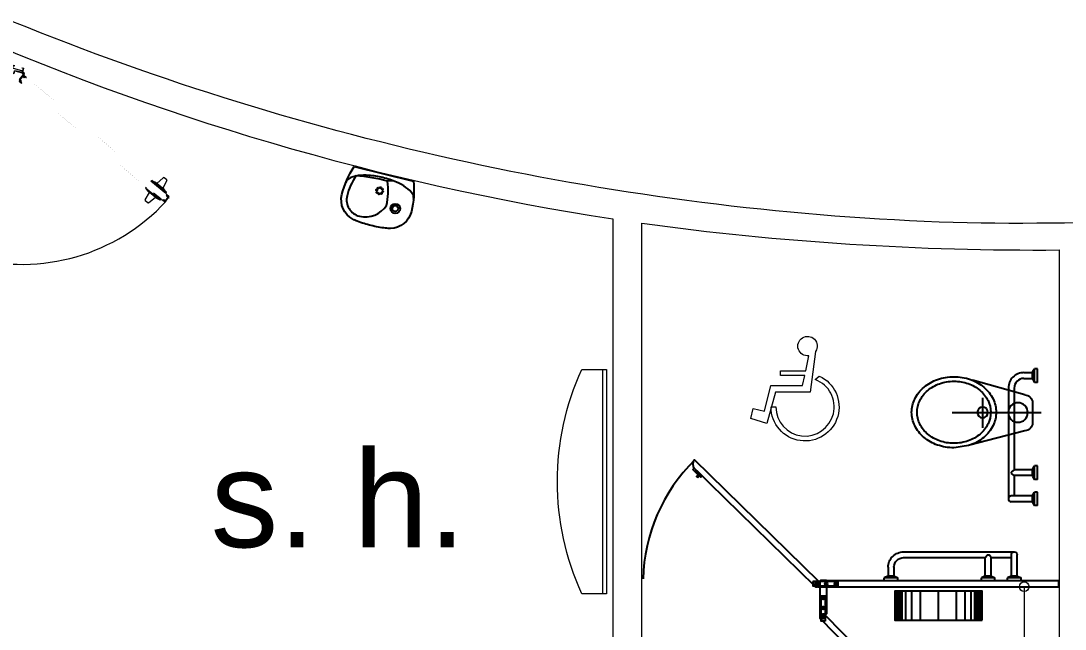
# Model space of a CAD drawing. Header units: millimetres. Extents: x 744843 to 745492, y 2520966 to 2521458.
# Drawn here: x 745404.66 to 745410.05, y 2521104.75 to 2521107.89 of the extents above; entities that cross this region are included whole.
import ezdxf

# ---------------------------------------------------------------- set-up
doc = ezdxf.new("R2010")
doc.units = ezdxf.units.MM
doc.header["$PDMODE"] = 35
doc.header["$PDSIZE"] = 1
for name, color, linetype, lineweight in [('A_Cotas_Interiores', 8, 'Continuous', 20), ('A_Muebles', 8, 'Continuous', 20), ('A_Muros', 30, 'Continuous', 20), ('A_Puertas', 8, 'Continuous', 0), ('A_Textos', 4, 'Continuous', 20)]:
    doc.layers.add(name, color=color, linetype=linetype, lineweight=lineweight)
doc.layers.add('A_Mamparas de Baño', color=43, linetype='Continuous')
doc.layers.add('A_Muebles_fijos', color=8, linetype='Continuous')
doc.styles.add('escal 300', font='arial.ttf', dxfattribs={"height": 0.5})
doc.dimstyles.new('EJES', dxfattribs={"dimtxt": 0.25, "dimasz": 0.25, "dimexe": 0.5, "dimexo": 0.25, "dimgap": 0.01, "dimtad": 0, "dimtih": 1, "dimtoh": 1, "dimzin": 4, "dimdsep": 46, "dimtxsty": 'Standard', "dimblk": 'ORIGIN', "dimcen": 0.09, "dimclrd": 8, "dimclre": 8, "dimclrt": 4, "dimadec": 1, "dimazin": 0, "dimtfac": 1, "dimtofl": 0, "dimtmove": 2, "dimatfit": 3, "dimfxl": 0.15, "dimtolj": 1, "dimtzin": 0, "dimlwd": -1, "dimlwe": -1, "dimarcsym": 0})

# ---------------------------------------------------------------- blocks, each defined once
blk = doc.blocks.new('WC')
at = {"layer": 'A_Muebles_fijos'}
for p, q in [((0.0406592193030519, 0.09327516666904978), (0.3108065782435005, 0.1689798654691591)), ((0.2583195261104265, 0.07858159681142263), (0.258155457486282, -0.07724559624387928)), ((-0.04376726034388416, 0.001434195873448174), (0.4149792343814624, 0.000951187073373716)), ((5.477764352686265e-05, 0.05275613904756449), (-5.477764352694592e-05, -0.05129602158616342)), ((0.04046425006526984, -0.09190046324568846), (0.3260795185196911, -0.1662715183634967))]:
    blk.add_line(p, q, dxfattribs=at)
for centre, major_axis, ratio, start_param, end_param in [((0.3936941331339767, -0.03482753472111233), (0.1555760328729452, 0.1555760328729452), 0.9999999913887098, 1.119340407866279, 1.483254539749225), ((0.4065389733732445, -0.07185123619332023), (0.1832865396773095, 0.1832865396773095), 0.9999999968286647, 0.7843452771556515, 1.119340405751284), ((0.4065496406547026, -0.06171980410057165), (-0.1596927958941702, 0.1596927958941702), 0.9999999985112853, -0.7864510518725603, -0.4510725356487646), ((0.4065496406547026, -0.06171980410057165), (0.1596927959293301, 0.1596927959293301), 0.9999999998339548, 0.448966759555751, 0.7843452757497144), ((0.4065389733732445, -0.07185123619332023), (0.1832865382600372, 0.1832865382600372), 0.9999999988987636, 0.4493501469668698, 0.7843452761206043), ((0.4194617486937204, -0.03485466519544878), (-0.1555760323957659, 0.1555760323957659), 0.9999999943684958, -1.485360315215316, -1.121446182339457), ((0.3739110608148621, -0.0112378002674044), (0.1338062646021851, 0.1338062646021851), 0.9999999979794557, 1.48325453886102, 1.897220916489769), ((0.3782568175956839, -0.009225201240620096), (-0.116827209371956, 0.116827209371956), 0.9999999996009404, -0.08693383875372485, 0.3269138086451402), ((0.3954117303801467, -0.02965582525997468), (-0.1356912151719567, 0.1356912151719568), 0.9999999990756723, -0.4510725355538303, -0.08693383889264572), ((0.4177550456806784, -0.02967935023537882), (0.1356912151177427, 0.1356912151177427), 0.9999999897916193, 0.08482806378889209, 0.4489667633101463), ((0.43495294272725, -0.00928489599085458), (-0.1168272097376902, 0.1168272097376902), 0.9999999971155697, 4.383369397565613, 4.797217043435799), ((0.4392944518040167, -0.0113066416530595), (-0.1338062644228365, 0.1338062644228365), 0.9999999991559471, 4.383858614643572, 4.797824992432891), ((0.04061651231313586, 0.05271343208675228), (-0.02868149353144899, 0.02868149353144899), 0.99999999767963, -0.7864510528173303, 0.7843452770169601), ((0.3433513184281764, 0.003863939287261586), (-0.1097027335683897, 0.1097027335683897), 0.9999999997562181, 0.3264245905463146, 0.7843452754941169), ((0.3517550219403346, 0.00385509114072613), (-0.09592937184925981, 0.09592937184925984), 0.9999999993349574, 0.3269138088074341, 0.7843452757443146), ((0.4614822237781481, 0.003739560691760402), (-0.09592937199169635, 0.0959293719916964), 0.9999999993788391, 3.925937929312166, 4.383369396296293), ((0.4698859272612025, 0.003730712545224946), (-0.1097027336564993, 0.1097027336564994), 0.9999999992042511, 3.92593792936009, 4.383858614149694), ((0.07546343455032907, 0.002334020769344192), (0.01904567512974609, 0.01904567512974609), 0.9999999969437859, 2.29216023939216e-09, 6.283185309471746), ((0.3433513184281764, 0.003863939287261586), (-0.1097027336416219, 0.109702733641622), 0.9999999992025753, 0.7843452757709377, 1.242265960643167), ((0.3517550219403346, 0.00385509114072613), (0.0959293718429067, 0.09592937184290669), 0.9999999988332957, 2.355141601623339, 2.812573068954697), ((0.2582399682869436, 0.003020108880595784), (-0.01940852226107381, 0.01940852226107382), 0.9999999970009227, 4.712388978885151, 10.99557428606474), ((0.4614822237781481, 0.003739560691760402), (0.09592937202109879, 0.09592937202109877), 0.9999999996812432, 5.039302788123447, 5.496734255637105), ((0.4698859272612025, 0.003730712545224946), (-0.1097027335149631, 0.1097027335149631), 0.9999999993706251, 3.468017244253223, 3.925937929276904), ((0.04050695702608205, -0.05133872854697563), (-0.02868149355325815, 0.02868149355325815), 0.9999999997456848, 0.7843452759846907, 2.355141602526028), ((0.3739427939144661, 0.01890129336913071), (0.1338062642621465, 0.1338062642621465), 0.9999999983652426, 2.813062286539549, 3.227028665452437), ((0.3782843029912328, 0.01687954770692579), (0.1168272094052413, 0.1168272094052413), 0.9999999991285307, 2.812573068989725, 3.226420716957982), ((0.4349804281227989, 0.01681985307310663), (0.1168272097048319, 0.1168272097048319), 0.9999999975583393, 4.625455141423581, 5.039302787534082), ((0.4393261849036207, 0.01883245198347561), (0.133806264363742, 0.133806264363742), 0.9999999993430027, 4.624847192727369, 5.038813570977103), ((0.3937754970247624, 0.04244931691151999), (0.1555760314809, 0.1555760314809), 0.9999999966326925, 3.227028665934461, 3.590942801391618), ((0.3954822000087005, 0.03727400206786535), (-0.1356912155599463, 0.1356912155599464), 0.9999999975892566, 1.655624390025488, 2.019763085370978), ((0.4066876050637802, 0.06931445593305818), (-0.159692796791373, 0.159692796791373), 0.9999999985371989, 2.019763085762261, 2.35514160160132), ((0.4066876050637802, 0.06931445593305818), (-0.1596927964754583, 0.1596927964754584), 0.9999999999735457, 2.355141602319492, 2.690520118345571), ((0.4178255153092322, 0.03725047709246121), (-0.1356912152448646, 0.1356912152448646), 0.9999999989022021, 2.690520117912109, 3.054658814408185), ((0.4195431125845061, 0.04242218655359886), (-0.1555760314498243, 0.1555760314498243), 0.9999999965482356, 2.69013672992562, 3.054050865493487), ((0.5364619773608865, 0.842021956893736), (-0.7283366307909108, 0.7283366307909109), 0.9999999907021602, 2.145677627044654, 2.229610440056562), ((0.4066982723452383, 0.07944588802580677), (-0.1832865381940543, 0.1832865381940543), 0.9999999979639703, 2.355141601346871, 2.690136730501941)]:
    blk.add_ellipse(centre, major_axis=major_axis, ratio=ratio, start_param=start_param, end_param=end_param, dxfattribs=at)
blk.add_ellipse((0.07546343455032907, 0.002334020769344192), major_axis=(0.03571064080460928, 0.03571064080460928), ratio=0.9999999983700192, dxfattribs=at)
blk = doc.blocks.new('Porta_rollo_planta')
at = {"layer": 'A_Muebles_fijos'}
for p, q in [((0.004294411046430469, -0.1499999999068677), (0.004294411279261112, -4.656612873077393e-10)), ((0.009457122418098152, -0.1499999999068677), (0.009457122650928795, -4.656612873077393e-10)), ((0.01655583677347749, -0.1499999999068677), (0.01655583700630814, -4.656612873077393e-10)), ((0.02623588847927749, -0.1499999999068677), (0.02623588871210814, -4.656612873077393e-10)), ((0.03720664547290653, -0.1499999999068677), (0.03720664570573717, -4.656612873077393e-10)), ((0.0565667855553329, -0.1499999999068677), (0.05656678578816354, -4.656612873077393e-10)), ((0.08689768251497298, -0.1499999999068677), (0.08689768274780363, -4.656612873077393e-10)), ((0.1320713059976697, -0.1499999999068677), (0.1320713062305003, -4.656612873077393e-10)), ((0.2250000000931323, -0.1499999999068677), (0.2250000003259629, -4.656612873077393e-10)), ((0.3179286941885948, -0.1499999999068677), (0.3179286939557642, -4.656612873077393e-10)), ((0.3631023176712915, -0.1499999999068677), (0.3631023174384609, -4.656612873077393e-10)), ((0.3934332146309316, -0.1499999999068677), (0.393433214398101, -4.656612873077393e-10)), ((0.412793354713358, -0.1499999999068677), (0.4127933544805273, -4.656612873077393e-10)), ((0.423764111706987, -0.1499999999068677), (0.4237641114741564, -4.656612873077393e-10)), ((0.433444163412787, -0.1499999999068677), (0.4334441631799564, -4.656612873077393e-10)), ((0.4405428777681664, -0.1499999999068677), (0.4405428775353357, -4.656612873077393e-10)), ((0.445705589139834, -0.1499999999068677), (0.4457055889070034, -4.656612873077393e-10))]:
    blk.add_line(p, q, dxfattribs=at)
at = {"layer": 'A_Muebles_fijos', "ltscale": 0.0065}
blk.add_lwpolyline([(0.4500000000698492, -0.1499999999068677), (0.4500000000698492, 0), (0, 0), (0, -0.1499999999068677)], close=True, dxfattribs=at)
blk = doc.blocks.new('A$C69177A60')
at = {"layer": 'A_Muebles_fijos'}
for p, q in [((-1.384790948577574e-09, 0.7069999997363539), (-1.384790948577574e-09, 0.6369999997364175)), ((-1.384790948577574e-09, 0.7069999997363539), (0.01499999861508172, 0.7069999997363539)), ((0.02499999861507263, 0.6889999997363248), (0.01499999861508172, 0.7069999997363539)), ((0.01499999861508172, 0.7069999997363539), (0.01499999861508172, 0.6369999997364175)), ((0.02499999861507263, 0.6549999997364466), (0.01499999861508172, 0.6369999997364175)), ((0.02499999861507263, 0.6889999997363248), (0.02499999861507263, 0.686999999736372)), ((0.02499999861507263, 0.686999999736372), (0.02499999861507263, 0.6569999997363993)), ((0.02499999861507263, 0.686999999736372), (0.1349999986152, 0.686999999736372)), ((0.02499999861507263, 0.6569999997363993), (0.02499999861507263, 0.6549999997364466)), ((0.02499999861507263, 0.6569999997363993), (0.1349999986152, 0.6569999997363993)), ((0.1199999986150999, 0.5519999997363811), (0.1199999986150999, 0.6569999997363993)), ((0.1499999986150726, 0.09999999973638296), (0.1499999986150726, 0.671999999736272)), ((-1.384790948577574e-09, 0.6369999997364175), (0.01499999861508172, 0.6369999997364175)), ((-1.38480515943229e-09, 0.571999999736363), (0.01499999861506751, 0.571999999736363)), ((-1.38480515943229e-09, 0.571999999736363), (-1.38480515943229e-09, 0.5019999997364266)), ((0.02499999861505842, 0.5539999997363338), (0.01499999861506751, 0.571999999736363)), ((0.01499999861506751, 0.571999999736363), (0.01499999861506751, 0.5019999997364266)), ((0.02499999861505842, 0.5539999997363338), (0.02499999861505842, 0.5519999997363811)), ((0.02499999861505842, 0.5519999997363811), (0.02499999861505842, 0.5219999997364084)), ((0.02499999861507263, 0.5519999997363811), (0.1199999986150999, 0.5519999997363811)), ((0.1199999986150999, 0.5519999997363811), (0.1338262327371069, 0.5413912201445328)), ((-1.38480515943229e-09, 0.5019999997364266), (0.01499999861506751, 0.5019999997364266)), ((0.02499999861505842, 0.5199999997364557), (0.01499999861506751, 0.5019999997364266)), ((0.02499999861505842, 0.5219999997364084), (0.02499999861505842, 0.5199999997364557)), ((0.02499999861507263, 0.5219999997364084), (0.1199999986150999, 0.5219999997364084)), ((0.1199999986150999, 0.5219999997364084), (0.1338262327371069, 0.5326087793282568)), ((0.1199999986150999, 0.09999999973638296), (0.1199999986150999, 0.5219999997364084)), ((0.1349999986152, 0.5349888778412151), (0.1349999986152, 0.5390111216315745)), ((-1.38480515943229e-09, 0.06999999973641025), (-1.38480515943229e-09, -2.63526089838706e-10)), ((-1.38480515943229e-09, 0.06999999973641025), (0.01499999861506751, 0.06999999973641025)), ((0.01499999861506751, 0.06999999973641025), (0.01499999861506751, -2.63526089838706e-10)), ((0.02499999861505842, 0.05199999973638114), (0.01499999861506751, 0.06999999973641025)), ((0.02499999861505842, 0.01799999973650301), (0.01499999861506751, -2.63526089838706e-10)), ((0.02499999861505842, 0.05199999973638114), (0.02499999861505842, 0.04999999973642844)), ((0.02499999861505842, 0.04999999973642844), (0.02499999861505842, 0.01999999973645572)), ((0.06999999861514539, 0.04999999973642844), (0.02499999861507263, 0.04999999973642844)), ((0.02499999861505842, 0.01999999973645572), (0.02499999861505842, 0.01799999973650301)), ((0.06999999861514539, 0.01999999973645572), (0.02499999861507263, 0.01999999973645572)), ((-1.38480515943229e-09, -2.63526089838706e-10), (0.01499999861506751, -2.63526089838706e-10))]:
    blk.add_line(p, q, dxfattribs=at)
for centre, radius, start, end in [((0.1349999986152, 0.671999999736272), 0.01500000000000047, 270, 90), ((0.1319999986152709, 0.5390111216315745), 0.003, 0, 52.50120762648925), ((0.1319999986152709, 0.5349888778412151), 0.003, 307.4987923735108, 0), ((0.06999999861514539, 0.09999999973638296), 0.08, 270, 0), ((0.06999999861514539, 0.09999999973638296), 0.05, 270, 0)]:
    blk.add_arc(centre, radius, start, end, dxfattribs=at)
blk = doc.blocks.new('_Origin')
at = {"color": 0, "linetype": 'ByBlock', "lineweight": -2}
blk.add_line((0, 0), (-1, 0), dxfattribs=at)
blk.add_circle((0, 0), 0.5, dxfattribs=at)
blk = doc.blocks.new('*D153')
at = {"layer": 'A_Cotas_Interiores', "color": 8, "transparency": 16777216}
for p, q in [((745409.9952390057, 2521104.970897703), (745409.7905180047, 2521104.970897703)), ((745409.8405180047, 2521104.920897704), (745409.8405180047, 2521104.610897704)), ((745409.8405180047, 2521104.205897704), (745409.8405180047, 2521104.515897704)), ((745409.9952390002, 2521104.155897704), (745409.7905180047, 2521104.155897704))]:
    blk.add_line(p, q, dxfattribs=at)
at = {"layer": 'Defpoints', "color": 0, "transparency": 16777216}
for p in [(745410.0202390057, 2521104.970897703), (745409.8405180047, 2521104.155897704), (745410.0202390002, 2521104.155897704)]:
    blk.add_point(p, dxfattribs=at)
at = {"layer": 'A_Cotas_Interiores', "color": 8, "transparency": 16777216, "xscale": 0.05, "yscale": 0.05, "zscale": 0.05}
for p, rotation in [((745409.8405180047, 2521104.970897703), 90), ((745409.8405180047, 2521104.155897704), 270)]:
    blk.add_blockref('_Origin', p, dxfattribs=dict(at, rotation=rotation))
at = {"layer": 'A_Cotas_Interiores', "color": 4, "transparency": 16777216, "insert": (745409.8405180043, 2521104.563397704), "char_height": 0.075, "attachment_point": 5}
blk.add_mtext('\\A1;.81', dxfattribs=at)
blk = doc.blocks.new('puerta 100')
at = {"layer": 'A_Puertas'}
for p, q in [((0.3387263960435449, 0.8689334043445662), (0.331663605805064, 0.8527008344793752)), ((0.3416515155887405, 0.8704941694423097), (0.386402307956758, 0.8608104866190056)), ((0.4021821689993604, 0.8857602429835454), (0.36270717427749, 0.7950339748226491)), ((0.3900099288883437, 0.8691019622090552), (0.3665986211644006, 0.8152952277168787)), ((0.4077200989056494, 0.8833506896938247), (0.368245104183779, 0.7926244220129917)), ((0.4021821689993604, 0.8857602429835454), (0.3900099288883437, 0.8691019622090552)), ((0.4077200989056494, 0.8833506896938247), (0.4021821689993604, 0.8857602429835454)), ((0.4487855609544774, 0.8654831057587237), (0.4093105535109326, 0.7747568428785224)), ((0.4120611916920267, 0.8882265195788184), (0.4101948860610269, 0.8890385493328893)), ((0.4432476346486623, 0.8678926604886339), (0.4232895983018212, 0.8220226569773305)), ((0.4487855608344616, 0.8654831057587237), (0.4433342817325875, 0.8678549572863838)), ((0.4436532894783107, 0.8722259196039943), (0.4448974927522473, 0.8716845667546559)), ((0.4487855609544774, 0.8654831057587237), (0.4448941107071245, 0.8452218528644941)), ((0.333004574814677, 0.8485337449141693), (0.3704279615572587, 0.8240962625317968)), ((0.36270717427749, 0.7950339748226491), (0.3665986211644006, 0.8152952277168787)), ((0.4448941107071245, 0.8452218528644941), (0.4214827960222653, 0.7914151212526966)), ((0.4788760105435996, 0.8107877867968428), (0.4412864891754598, 0.8369303772744445)), ((0.368245104183779, 0.7926244220129917), (0.36270717427749, 0.7950339748226491)), ((0.4037726238446752, 0.7771663966483063), (0.4093105535109326, 0.7747568428785224)), ((0.4093105535109326, 0.7747568428785224), (0.4214827960222653, 0.7914151212526966)), ((0.4687020679955016, 0.7894917610725485), (0.425312119612912, 0.8002161637486258)), ((0.4797279157858227, 0.8075836382076607), (0.4726651230270101, 0.7913510693025959)), ((0, 0.000844227937386211), (0, -0.05543763455502766)), ((0.007892104307400812, 0.00357431125318267), (0.007892104307400812, 0.001754255869339425)), ((0.007892104307400812, 0.000844227937386211), (0.007892104307400812, -0.02997718457631844)), ((0.009173524479583368, 0.002770601474132738), (0.009173524479583368, 0.001754255869339425)), ((0.009173524479583368, 0.000844227937386211), (0.009173524479583368, -0.02997718457631844)), ((0.01628814485961015, 0.00648995483121307), (0.04602976229771511, -0.00645062160322961)), ((0.01637241563078055, 0.007850749130101552), (0.04654101182505028, -0.005275605515260055)), ((0.02630189608436885, 0.02692096382763583), (0.01973031981627351, 0.01181736238992092)), ((0.02108501827286691, 0.0123506136929866), (0.0239600835502455, 0.01895843953201452)), ((0.0239600835502455, 0.01895843953201452), (0.0296239337893491, 0.01649409855149456)), ((0.02437080640691458, 0.01990241465187565), (0.02724587168429316, 0.02651024049090357)), ((0.03097863272600567, 0.01702734985456025), (0.02437080640691458, 0.01990241465187565)), ((0.0296239337893491, 0.01649409855149456), (0.02469525134824601, 0.005166397113160992)), ((0.02469525134824601, 0.005166397113160992), (0.04640667862498884, -0.004280243952249741)), ((0.02724587168429316, 0.02651024049090357), (0.02600166793029333, 0.02705159334024204)), ((0.02724587168429316, 0.02651024049090357), (0.02630189608436885, 0.02692096382763583)), ((0.02687139695836711, 0.007587598655948938), (0.03097863272600567, 0.01702734985456025)), ((0.04669487447545086, -0.001037595255934083), (0.02687139695836711, 0.007587598655948938)), ((0.04640667862498884, -0.004280243952249741), (0.05133536106609193, 0.00704745748608383)), ((0.05080210928296306, 0.008402155942677226), (0.04669487447545086, -0.001037595255934083)), ((0.05740993512199098, 0.005527091145361825), (0.05080210928296306, 0.008402155942677226)), ((0.05133536106609193, 0.00704745748608383), (0.05699921178525871, 0.004583116025500694)), ((0.05699921178525871, 0.004583116025500694), (0.05412414698794331, -0.00202470933346404)), ((0.05465739877107217, -0.003379408270120618), (0.06122897503916751, 0.01172419364765748)), ((0.06028499991930638, 0.01213491698438974), (0.05740993512199098, 0.005527091145361825)), ((0.06028499991930638, 0.01213491698438974), (0.06152920367330621, 0.01159356365498809)), ((0.06122897503916751, 0.01172419364765748), (0.06028499991930638, 0.01213491698438974)), ((0.9999994890639541, 0.0008980420600507707), (0.9999994890639541, -0.0553838204323631)), ((0.007892104307400812, -0.02997718457631844), (0.007995050016444984, -0.03008013028536261)), ((0.007995050016444984, -0.03008013028536261), (0.00907057925060238, -0.03008013028536261)), ((0.00907057925060238, -0.03008013028536261), (0.009173524479583368, -0.02997718457631844)), ((0.04616523180733022, -0.006397296184885131), (0.04659433676333158, -0.005411075024875167)), ((0.04659433676333158, -0.005411075024875167), (0.04654101182505028, -0.005275605515260055))]:
    blk.add_line(p, q, dxfattribs=at)
at = {"layer": 'A_Puertas', "const_width": 5.097994788716439e-05}
for points in [[(0.02283751148461681, 0.01378374103187901), (0.02162352866810007, 0.01099361765400036, -1), (0.01976416091021804, 0.01180262829071468), (0.4036520377339162, 0.8730878116006091), (0.4162756025253498, 0.9021008342658123, -1), (0.4181349712433582, 0.9012918231490348), (0.4169209884268414, 0.8985016997711561), (0.4173417090793554, 0.89831864447861), (0.4185556918958721, 0.9011087678564886, 0.9999999999999999), (0.4158548818728359, 0.9022838900384216), (0.4032313170814023, 0.8732708673732184), (0.01934343977764096, 0.011985684063324, 0.9999999999999999), (0.02204424980067715, 0.01081056188139105), (0.02325823213713071, 0.01360068525926969)], [(0.05397816505475143, 0.0002344440015935435), (0.05276418271829787, -0.002555679376285098, 1), (0.0546235509562431, -0.003364690493062596), (0.4385114282600044, 0.8579204928168318), (0.4511349930514381, 0.886933515482035, 1), (0.4492756243334297, 0.8877425265988125), (0.4480616419969761, 0.8849524032209338), (0.4476409213444622, 0.88513545851348), (0.4488549036809157, 0.8879255823714218, -0.9999999999999999), (0.4515557141840151, 0.8867504597094257), (0.4389321489125184, 0.8577374370442225), (0.05504427160875699, -0.003547746265671914, -0.9999999999999999), (0.05234346206578398, -0.002372624083738964), (0.05355744440223754, 0.000417499774202861)]]:
    blk.add_lwpolyline(points, format="xyb", close=True, dxfattribs=at)
at = {"layer": 'A_Puertas'}
for points in [[(0.4440277637241735, 0.8911485609588858), (0.4242042862070898, 0.8997737548707688), (0.4200970509195144, 0.8903340041522207), (0.4134892250804865, 0.8932090684694729), (0.4106141607632343, 0.8866012431105081), (0.4096701851633099, 0.8870119664472405), (0.4162417623915317, 0.9021155683650185, -2.414213562373095), (0.4167750132145341, 0.900760869428362), (0.4138999488972819, 0.8941530440693972), (0.4195637996164487, 0.891688702608814), (0.4253139287310163, 0.9049043542868699), (0.4262579038508775, 0.9044936304700745), (0.4254364566973498, 0.9026056802303523), (0.4452599342144335, 0.8939804863184692), (0.4460813813679612, 0.8958684365581915), (0.4470253560077592, 0.8954577132214592), (0.4412752264131283, 0.8822420615434033), (0.4469390776123583, 0.8797777205628834), (0.4498141419296106, 0.8863855464019114, -2.414213562373095), (0.4511688408662671, 0.886918797704977), (0.4445972645981718, 0.8718151962672621), (0.4436532894783107, 0.8722259196039943), (0.4465283537955629, 0.8788337454430223), (0.439920527956535, 0.8817088102403376)], [(-0.01529398441468318, -0.007440317940619802), (-0.01529398441468318, 0.0007394018208550454, -0.414213562373095), (-0.01427151944449882, 0.001761866791039401), (0.009173524479583368, 0.001761866791039401, -0.414213562373095), (0.01019598944976772, 0.0007394018208550454), (0.01019598944976772, -0.03901922551089341, 0.414213562373095), (0.01121845490001526, -0.04004169048107777), (0.02344790990128345, -0.04004169048107777, -0.414213562373095), (0.02447037535153099, -0.04106415545126212), (0.02447037535153099, -0.05533280891855968, -0.414213562373095), (0.02344790990128345, -0.05635527388874403), (-0.01427151944449882, -0.05635527388874403, -0.414213562373095), (-0.01529398441468318, -0.05533280891855968), (-0.01529398441468318, -0.04715308915708483), (-0.0143763450809668, -0.04715308915708483), (-0.0143763450809668, -0.05533280891855968, 0.4142135623648038), (-0.01427151944449882, -0.05543763455502766), (0.02344790990128345, -0.05543763455502766, 0.4142135623648037), (0.02355273601781462, -0.05533280891855968), (0.02355273601781462, -0.04106415545126212, 0.4142135623648036), (0.02344790990128345, -0.04095932933473095), (0.01121845490001526, -0.04095932933473095, -0.4142135623735431), (0.009278350596114534, -0.03901922551089341), (0.009278350596114534, 0.0007394018208550454, 0.4142135623648038), (0.009173524479583368, 0.000844227937386211), (-0.01427151944449882, 0.000844227937386211, 0.4142135623648038), (-0.0143763450809668, 0.0007394018208550454), (-0.0143763450809668, -0.007440317940619802)], [(1.015293473478637, -0.007386503337892058), (1.015293473478637, 0.0007932164235827879, 0.414213562373095), (1.01427100802839, 0.001815681393767144), (0.9908259641043075, 0.001815681393767144, 0.414213562373095), (0.9898034991341231, 0.0007932164235827879), (0.9898034991341231, -0.03896541090816567, -0.414213562373095), (0.9887810341639388, -0.03998787587835002), (0.9765515786826074, -0.03998787587835002, 0.414213562373095), (0.975529113712423, -0.04101034084853437), (0.975529113712423, -0.05527899431583193, 0.414213562373095), (0.9765515786826074, -0.05630145928601629), (1.01427100802839, -0.05630145928601629, 0.414213562373095), (1.015293473478637, -0.05527899431583193), (1.015293473478637, -0.04709927455435708), (1.014375834144921, -0.04709927455435708), (1.014375834144921, -0.05527899431583193, -0.4142135623648038), (1.01427100802839, -0.0553838204323631), (0.9765515786826074, -0.0553838204323631, -0.4142135623648037), (0.9764467530461394, -0.05527899431583193), (0.9764467530461394, -0.04101034084853437, -0.4142135623648036), (0.9765515786826074, -0.0409055152120664), (0.9887810341639388, -0.0409055152120664, 0.4142135623735431), (0.9907211384678395, -0.03896541090816567), (0.9907211384678395, 0.0007932164235827879, -0.4142135623648038), (0.9908259641043075, 0.0008980420600507707), (1.01427100802839, 0.0008980420600507707, -0.4142135623648038), (1.014375834144921, 0.0007932164235827879), (1.014375834144921, -0.007386503337892058)]]:
    blk.add_lwpolyline(points, format="xyb", close=True, dxfattribs=at)
blk.add_circle((0.01123808948419143, 0.007485699004580068), 0.002058915064313975, dxfattribs=at)
for centre, radius, start, end in [((0.3411004808251314, 0.8680054450926094), 0.002548997394358219, 77.5154119334378, 158.6509511256024), ((-0.01322398917538297, -0.007288200319888663), 1.013270064710449, 0.514789719466667, 63.01507924801138), ((0.3350647630832475, 0.8514960199095233), 0.003608247422680413, 160.4939884755998, 235.1823521468592), ((0.4774306612761365, 0.8086881786200805), 0.002548997394358219, 334.321329709266, 55.45686891582216), ((0.4694652001939945, 0.7930183853838862), 0.003608247422680413, 257.7899286922245, 332.4782923605218), ((0.01123808948419143, 0.007485699004580068), 0.005147287660784938, 246.3531889063212, 229.4547637067426), ((0.02067429493613464, 0.01140663857312547), 0.001029457532156416, 156.4861441117623, 66.48614411176237), ((0.05371342365121105, -0.002968684933388353), 0.001029457532156874, 66.48614411176237, 336.4861441117624)]:
    blk.add_arc(centre, radius, start, end, dxfattribs=at)
blk = doc.blocks.new('BEB-P')
at = {"layer": 'A_Muebles_fijos'}
for points in [[(-0.1575000000000273, -0.01500002748883844), (0.1575000000000273, -0.01500002748883844, -0.08788075009800693), (0.1850989027225864, -0.1702364088299646, -0.3395413722652825), (0.1000000000000227, -0.2811035922507017, -0.01882301147622904), (0.07589087410923412, -0.2851349303251141, -0.03202037803790784), (0, -0.2900000274888725, -0.03202037803806578), (-0.07589087410974571, -0.2851349303250572, -0.01882301147593554), (-0.1000000000001933, -0.2811035922506449, -0.3395413722652825), (-0.1850989027225864, -0.1702364088299646, -0.08820160640529223)], [(0.05190394214457683, -0.1702364088299078, 0.09931861958612882), (0.02732244959145191, -0.04770643315220013, 0.05548715205487548), (-0.1377601281261036, -0.0600000274889112, 0.08882782836485088), (-0.1575000000000273, -0.1702364088299646, 0.4142135623730951), (-0.07033035119428632, -0.2574060576357056, 0.3200450575571855)]]:
    blk.add_lwpolyline(points, format="xyb", close=True, dxfattribs=at)
blk.add_lwpolyline([(0.1802664556113882, -0.1050000274888703, 0.2072966379919343), (0.1705770686562573, -0.08263349102395523, 0.09598369424120813), (0.1274676331833007, -0.05549730235640027, 0.05278194071559209), (0.0735672586573628, -0.04087189978383776, 0.03989505710311775), (0, -0.03499260223213696, 0.03989505710350225), (-0.0735672586573628, -0.04087189978389461, 0.0527819407160846), (-0.1274676331833007, -0.05549730235640027, 0.09598369424090815), (-0.1705770686563142, -0.08263349102395523, 0.2072966379908184), (-0.1802664556113882, -0.1050000274888703, 0.2072966379913018)], format="xyb", dxfattribs=at)
for centre, radius in [((-0.01624998429213065, -0.1050000028361637), 0.003), ((-0.01149047149181115, -0.09350951681113884), 0.003), ((1.287173745367909e-08, -0.08875000000000455), 0.003), ((0.0114904988967055, -0.09350951280015352), 0.003), ((0.01625001570789664, -0.1049999971638158), 0.003), ((-0.01149046748088267, -0.1164904871997123), 0.003), ((0, -0.121249999999975), 0.003), ((0.01149048979499412, -0.11649049630131), 0.003), ((0.1000000279250344, -0.1749999825467512), 0.025), ((0.1000000279250344, -0.1749999825467512), 0.015)]:
    blk.add_circle(centre, radius, dxfattribs=at)
blk.add_arc((0.06366122479573733, -0.1113532303205602), 0.07328998139676361, 95.73950199152941, 119.7239596050807, dxfattribs=at)
blk = doc.blocks.new('minusba')
at = {"layer": 'A_Muebles', "color": 0, "linetype": 'ByBlock'}
for points in [[(0.8361395968942746, 0.8603458514745106), (0.7761295835390909, 1.100139858120011), (0.4785206020521917, 1.100139858120011), (0.4590342513055905, 1.193578466628965), (0.6872333942637834, 1.193578466628965), (0.6872333942637834, 1.239139095870458), (0.4495327142450232, 1.239139095870458), (0.4200718095074178, 1.38040648758962, 4.631738532974613), (0.3562330627832534, 1.42025175053669), (0.4089496713149945, 1.038362419119815), (0.733614014755247, 1.038362419119815), (0.8147801006153133, 0.7449195838688722), (0.9655171172125723, 0.7912526631190189), (0.9423268069668422, 0.8839188216193192)], [(0.7289302918064582, 0.8993631813693681, -1.909263801155615), (0.3591765149620186, 1.15551042652057), (0.3222213645447244, 1.189484972145639, 1.829457948235639), (0.774530291806458, 0.8993631813693681)]]:
    blk.add_lwpolyline(points, format="xyb", close=True, dxfattribs=at)

msp = doc.modelspace()

# ---------------------------------------------------------------- linework, layer by layer
at = {"layer": 'A_Mamparas de Baño', "color": 8}
for p, q in [((745408.1565042454, 2521105.562094453), (745408.1495148618, 2521105.554942634)), ((745408.1502973147, 2521105.537480437), (745408.1579591784, 2521105.545320364))]:
    msp.add_line(p, q, dxfattribs=at)
at = {"layer": 'A_Mamparas de Baño', "ltscale": 0.0065}
for points in [[(745408.757216483, 2521104.974919208, 1.037268795555563), (745408.7784994902, 2521104.997814768), (745408.1361871533, 2521105.625538662, 0.4142135623730951), (745408.1366947613, 2521105.581347403), (745408.7572164839, 2521104.974919209)], [(745408.7908633278, 2521104.800898743, -1.037268795555563), (745408.8137588875, 2521104.822181751), (745409.2323072022, 2521104.393906281, -0.4142135623730951), (745409.1881159435, 2521104.394413889), (745408.7908633287, 2521104.800898744)]]:
    msp.add_lwpolyline(points, format="xyb", dxfattribs=at)
at = {"layer": 'A_Mamparas de Baño', "color": 8}
for points in [[(745408.1281983809, 2521105.575774967), (745408.135187765, 2521105.582926785), (745408.1755944, 2521105.543437881), (745408.168605016, 2521105.536286062)], [(745408.1281983809, 2521105.575774967), (745408.1351877645, 2521105.582926785), (745408.1565042449, 2521105.562094452), (745408.1495148618, 2521105.554942634)], [(745408.7481675624, 2521104.996740108), (745408.7481675624, 2521104.975042186), (745408.8790523295, 2521104.975042186), (745408.8790523295, 2521104.996740108)], [(745408.812684228, 2521104.791849823), (745408.7909863055, 2521104.791849823), (745408.7909863055, 2521104.92273459), (745408.812684228, 2521104.92273459)]]:
    msp.add_lwpolyline(points, close=True, dxfattribs=at)
for points in [[(745408.1533417989, 2521105.5345051, -0.1359013355077227), (745408.1628450308, 2521105.541943728), (745408.1628450308, 2521105.541943728), (745408.154471204, 2521105.550127365, -0.1359013354759165), (745408.147252831, 2521105.540455772)], [(745408.1502973147, 2521105.537480437, 0.1296620222317562), (745408.1611005793, 2521105.542250313), (745408.154817779, 2521105.548390415, 0.1296619928803483), (745408.1502973147, 2521105.537480437)]]:
    msp.add_lwpolyline(points, format="xyb", close=True, dxfattribs=at)
at = {"layer": 'A_Mamparas de Baño', "color": 8, "ltscale": 0.0065}
for points in [[(745408.7741911701, 2521104.970897703), (745408.7741911701, 2521104.970897702), (745408.8180918233, 2521104.970897704), (745408.8180918233, 2521105.002147704), (745408.7876336497, 2521105.002147703, 0.4142135617568543), (745408.7851336497, 2521104.999647703), (745408.7851336492, 2521104.986525234)], [(745408.7851336492, 2521104.986525234, -0.3154250637633644), (745408.7741911701, 2521104.970897702)], [(745408.7868418224, 2521104.81787343), (745408.7868418221, 2521104.81787343), (745408.7868418233, 2521104.970897704), (745408.8180918233, 2521104.970897704), (745408.818091823, 2521104.83131591, -0.4142135617568543), (745408.8155918231, 2521104.82881591), (745408.8024693541, 2521104.82881591)], [(745408.8024693541, 2521104.82881591, 0.3154250637633644), (745408.7868418221, 2521104.81787343)]]:
    msp.add_lwpolyline(points, format="xyb", dxfattribs=at)
at = {"layer": 'A_Mamparas de Baño', "ltscale": 0.0065}
msp.add_lwpolyline([(745408.8180918233, 2521104.970897703), (745410.0202390057, 2521104.970897703), (745410.020239003, 2521105.000897703), (745408.8180918233, 2521105.000897703)], close=True, dxfattribs=at)
at = {"layer": 'A_Mamparas de Baño', "color": 8}
for centre, radius in [((745408.1452159974, 2521105.56613509), 0.004000000004656611), ((745408.7676986718, 2521104.986522703), 0.007436412641554412), ((745408.7676986718, 2521104.986522703), 0.004000000004656613), ((745408.8167541717, 2521104.985054991), 0.007436412641554412), ((745408.8167541717, 2521104.985054991), 0.004000000004656613), ((745408.8680232438, 2521104.985054991), 0.007436412641554412), ((745408.8680232438, 2521104.985054991), 0.004000000004656613), ((745408.800999111, 2521104.911705504), 0.007436412641554412), ((745408.800999111, 2521104.911705504), 0.004000000004656613), ((745408.800999111, 2521104.860436432), 0.007436412641554412), ((745408.800999111, 2521104.860436432), 0.004000000004656613), ((745408.8024668229, 2521104.811380932), 0.007436412641554412), ((745408.8024668229, 2521104.811380932), 0.004000000004656613)]:
    msp.add_circle(centre, radius, dxfattribs=at)
msp.add_arc((745408.7676986743, 2521104.986522702), 0.8974662606522527, 134.6605306166336, 178.439301968108, dxfattribs=at)
at = {"layer": 'A_Muros', "ltscale": 0.0065}
msp.add_lwpolyline([(745413.9388066054, 2521107.488680239, -0.08522388248540849), (745409.4012244693, 2521106.854789699, -0.08714305960294154), (745404.6135618453, 2521107.890262834), (745404.2456065245, 2521107.890259661, 0.06649059343771696), (745407.7137712374, 2521106.87097554), (745407.7137745082, 2521103.612244076), (745407.8637745085, 2521103.612244241), (745407.8637710558, 2521106.84887772, 0.03580550560345247), (745410.0207141676, 2521106.710899314, -0.0414148423495358), (745410.0207141676, 2521106.710899314), (745410.0202390057, 2521101.610039623), (745404.5340767311, 2521101.610037731), (745404.5340767311, 2521101.460037732), (745415.5226136276, 2521101.460039624)], format="xyb", dxfattribs=at)
at = {"layer": 'A_Puertas', "color": 8}
msp.add_line((745407.6612560918, 2521106.093725146), (745407.6612560918, 2521104.934699852), dxfattribs=at)
msp.add_lwpolyline([(745407.6812560918, 2521104.934699852), (745407.5546548939, 2521104.934699852, -0.2184614924248046), (745407.5546548939, 2521106.093725146), (745407.6812560918, 2521106.093725146)], format="xyb", close=True, dxfattribs=at)

# ---------------------------------------------------------------- block references
at = {"layer": 'A_Mamparas de Baño', "rotation": 180}
msp.add_blockref('A$C69177A60', (745409.9089700569, 2521106.096754667), dxfattribs=at)
at = {"layer": 'A_Mamparas de Baño', "xscale": -1, "rotation": 270}
msp.add_blockref('A$C69177A60', (745409.1174945283, 2521105.000897705), dxfattribs=at)
at = {"layer": 'A_Muebles_fijos', "rotation": 346.228995721225}
msp.add_blockref('BEB-P', (745406.5345836491, 2521107.118540756), dxfattribs=at)
at = {"layer": 'A_Muebles_fijos', "xscale": -0.5505755040794611, "yscale": 0.5505755040794611, "zscale": 0.5505755043122917}
msp.add_blockref('minusba', (745408.9587271305, 2521105.404451388), dxfattribs=at)
at = {"layer": 'A_Muebles_fijos', "xscale": -1}
msp.add_blockref('WC', (745409.8839700579, 2521105.868311944), dxfattribs=at)
at = {"layer": 'A_Muebles_fijos'}
msp.add_blockref('Porta_rollo_planta', (745409.1728718864, 2521104.94693895), dxfattribs=at)
at = {"layer": 'A_Puertas', "color": 8, "rotation": 254.2531829126504}
msp.add_blockref('puerta 100', (745404.6643476413, 2521107.634980585), dxfattribs=at)

# ---------------------------------------------------------------- texts
at = {"layer": 'A_Textos', "ltscale": 0.1, "insert": (745406.2958811896, 2521105.674965445), "char_height": 0.5, "width": 2.873594021456528, "attachment_point": 2, "rotation": 3.789429969400441e-09, "style": 'escal 300'}
msp.add_mtext('s. h.', dxfattribs=at)

# ---------------------------------------------------------------- dimensions: what is measured, and where the dimension line sits
at = {"layer": 'A_Cotas_Interiores'}
dim = msp.add_aligned_dim(p1=(745410.0202390057, 2521104.970897703), p2=(745410.0202390002, 2521104.155897704), distance=-0.1797209954820573, dimstyle='EJES', override={"dimtxt": 0.075, "dimasz": 0.05, "dimexe": 0.05, "dimexo": 0.025, "dimfxl": 1.25}, dxfattribs=at)
dim.commit()
dim.dimension.update_dxf_attribs({"geometry": '*D153', "text_midpoint": (745409.8405180043, 2521104.563397704)})

doc.saveas('drawing.dxf')
